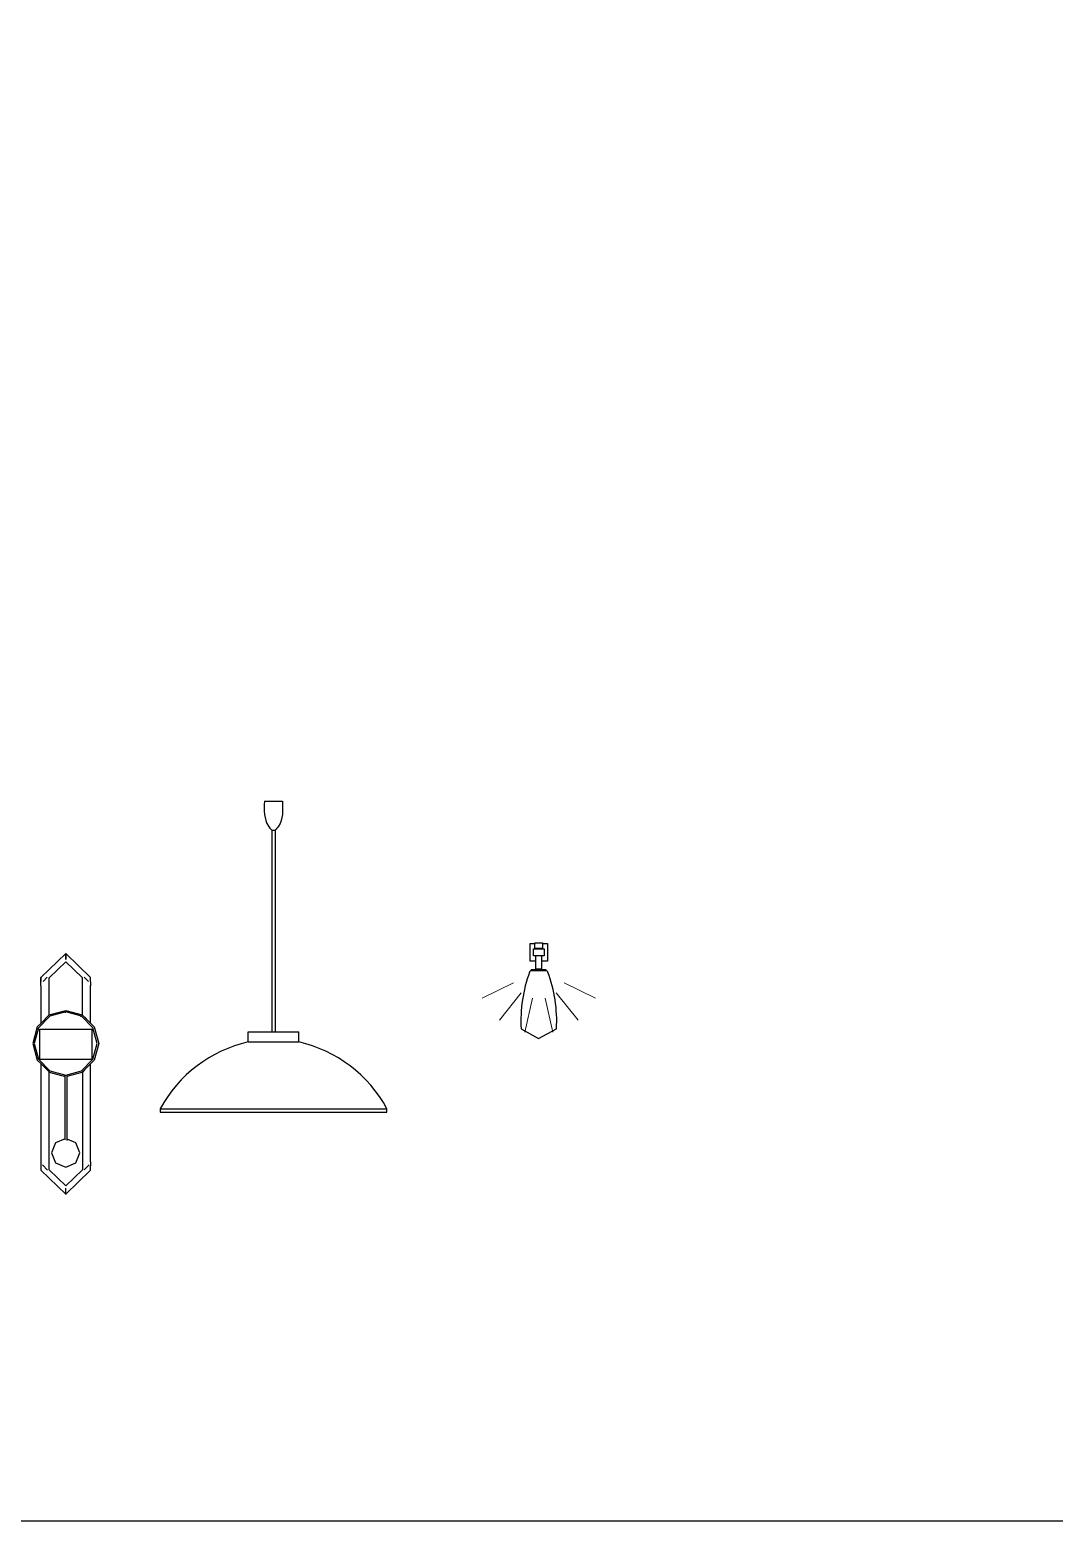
# Model space of a CAD drawing. Header units: millimetres. Extents: x 3103 to 179340, y -10977 to 70536.
# Drawn here: x 109487 to 112414, y 3121 to 7381 of the extents above; entities that cross this region are included whole.
import ezdxf

# ---------------------------------------------------------------- set-up
doc = ezdxf.new("R2010")
doc.units = ezdxf.units.MM
doc.header["$LTSCALE"] = 0.5
doc.linetypes.add('ELGO_LTYPE0', pattern=[0])
doc.layers.add('MEBEL', color=1, linetype='Continuous')
doc.layers.add('Tonkie', color=7, linetype='Continuous', lineweight=0)

# ---------------------------------------------------------------- blocks, each defined once
blk = doc.blocks.new('m_181')
at = {"color": 0, "linetype": 'ELGO_LTYPE0'}
for p, q in [((-70.77236, 619.393958), (0, 687.788858)), ((0, 688.307036), (0.00229, 682.37089)), ((0.267888, 688.047874), (0, 688.307036)), ((0.00229, 682.37089), (0.00229, 682.114066)), ((0.00229, 682.37089), (0.007154, 670.498264)), ((0.536062, 688.307036), (0.267888, 688.047874)), ((0.528908, 670.498264), (0.533582, 682.37089)), ((0.533582, 682.37089), (0.536062, 688.307036)), ((0.533582, 682.37089), (0.533582, 682.114066)), ((0.536062, 687.788858), (0.536062, 688.307036)), ((71.308328, 619.393958), (0.536062, 687.788858)), ((-46.827696, 618.798436), (0.267888, 664.312114)), ((0.267888, 664.312114), (47.096254, 619.056834)), ((-70.782088, 595.648612), (-70.77236, 619.393958)), ((-70.77236, 619.393958), (-70.777224, 607.521284)), ((-64.601612, 607.964648), (-52.752304, 619.933404)), ((-46.827696, 512.676562), (-46.827696, 618.798436)), ((47.096254, 619.056834), (47.096254, 512.94824)), ((53.02105, 620.205058), (64.870264, 608.23635)), ((71.31815, 595.648612), (71.308328, 619.393958)), ((-70.526312, 595.8959), (-70.782088, 595.648612)), ((-70.526312, 489.0746), (-70.526312, 595.8959)), ((70.79506, 489.010752), (70.79506, 596.154106)), ((70.79506, 596.154106), (71.31815, 595.648612)), ((-70.091438, 489.178122), (-47.071932, 512.429894)), ((-46.939754, 512.601746), (0.074006, 525.218738)), ((-46.888064, 512.615622), (-46.827696, 512.676562)), ((0.074006, 520.864642), (-44.897556, 508.795704)), ((-2.45552, 519.928516), (0.074006, 520.864642)), ((-1.901816, 520.13339), (0.074006, 520.643558)), ((0.074006, 525.218738), (47.219278, 512.566412)), ((45.045662, 508.795704), (0.074006, 520.864642)), ((0.074006, 520.864642), (0.074006, 520.607222)), ((47.096254, 512.94824), (58.945656, 500.979484)), ((58.945656, 500.979484), (47.096254, 512.94824)), ((47.219278, 512.566412), (81.731798, 477.999604)), ((-81.58388, 477.999604), (-94.216442, 430.78028)), ((-77.81906, 475.822462), (-89.869212, 430.78028)), ((-70.41416, 489.18692), (-81.58388, 477.999604)), ((-44.897556, 508.795704), (-77.81906, 475.822462)), ((-74.114512, 385.097064), (-74.114512, 471.533598)), ((-74.114512, 471.533598), (74.26243, 471.533598)), ((42.387678, 509.25175), (45.045662, 508.795704)), ((42.969896, 509.151758), (44.935322, 508.604302)), ((45.045662, 508.795704), (44.917108, 508.572854)), ((77.967168, 475.822462), (45.045662, 508.795704)), ((53.02105, 506.963862), (70.79506, 489.010752)), ((74.26243, 471.533598), (74.26243, 385.097064)), ((90.017128, 430.78028), (77.967168, 475.822462)), ((81.731798, 477.999604), (94.364454, 430.78028)), ((-94.216442, 430.78028), (-81.58388, 383.560932)), ((-89.869212, 430.78028), (-77.81906, 385.737886)), ((77.967168, 385.738076), (90.017128, 430.78028)), ((94.364454, 430.78028), (81.731798, 383.560932)), ((-81.58388, 383.560932), (-70.531368, 372.491014)), ((-77.81906, 385.737886), (-44.897556, 352.764644)), ((74.26243, 385.097064), (-74.114512, 385.097064)), ((45.045662, 352.764834), (77.967168, 385.738076)), ((81.731798, 383.560932), (71.188642, 373.000968)), ((-70.64352, 372.60331), (-70.64352, 92.524416)), ((-69.796942, 372.510946), (-47.333144, 349.540438)), ((-47.05696, 348.990238), (-1.81818, 336.849416)), ((-46.944904, 69.621874), (-46.944904, 348.95996)), ((-44.897556, 352.764644), (0.074006, 340.695704)), ((0.074006, 340.695704), (45.045662, 352.764834)), ((4.4343, 337.51172), (47.219278, 348.993934)), ((47.219278, 348.993934), (58.748628, 360.541404)), ((53.526688, 355.201758), (47.602082, 349.143352)), ((47.602082, 349.143352), (47.602082, 69.739062)), ((65.376092, 367.318358), (53.526688, 355.201758)), ((59.580422, 361.391986), (65.376092, 367.318358)), ((65.376092, 367.318358), (70.940018, 373.00762)), ((71.300698, 92.641598), (71.300698, 373.113288)), ((-1.81818, 155.276758), (-1.81818, 339.971878)), ((4.4343, 154.25293), (4.4343, 340.63418)), ((-28.685282, 147.511718), (-40.59782, 118.707422)), ((-1.81818, 158.658008), (-28.685282, 147.511718)), ((28.8332, 147.511914), (4.4343, 157.633984)), ((40.74564, 118.707422), (28.8332, 147.511914)), ((-70.782088, 92.658396), (-70.77236, 68.913282)), ((-70.64352, 92.524416), (-70.782088, 92.658396)), ((-40.59782, 118.707422), (-28.685282, 89.902926)), ((-28.685282, 89.902926), (0.074006, 77.97168)), ((0.074006, 77.97168), (28.8332, 89.902926)), ((28.8332, 89.902926), (40.74564, 118.707422)), ((71.31815, 92.658396), (71.300698, 92.641598)), ((71.308328, 68.913282), (71.31815, 92.658396)), ((-70.77236, 68.913282), (0, 0.518168)), ((-66.37945, 84.13281), (-52.01435, 69.443752)), ((0.267888, 23.994924), (-46.944904, 69.621874)), ((47.602082, 69.739062), (0.267888, 23.994924)), ((0.536062, 0.518168), (71.308328, 68.913282)), ((52.782156, 69.556834), (66.912842, 84.00625)), ((0, 0), (0.00229, 5.936134)), ((0, 0.518168), (0, 0)), ((0, 0), (0.267888, 0.259174)), ((0.00229, 5.936134), (0.007154, 17.808784)), ((0.00229, 5.936134), (0.00229, 6.192972)), ((0.267888, 0.259174), (0.536062, 0)), ((0.536062, 0), (0.528908, 17.808784)), ((0.533582, 5.936134), (0.533582, 6.192972)), ((0.536062, 0), (0.536062, 0.518168))]:
    blk.add_line(p, q, dxfattribs=at)
blk = doc.blocks.new('Лампочка горит')
at = {"layer": 'Tonkie', "linetype": 'Continuous'}
for p, q in [((-72.1, -34.7), (-162.2, -78.1)), ((72.1, -34.7), (162.2, -78.1)), ((-49.9, -62.5), (-112.2, -140.7)), ((-17.8, -78), (-40.1, -175.5)), ((17.8, -78), (40.1, -175.5)), ((49.9, -62.5), (112.2, -140.7))]:
    blk.add_line(p, q, dxfattribs=at)

msp = doc.modelspace()

# ---------------------------------------------------------------- linework, layer by layer
at = {"layer": 'MEBEL'}
for p, q in [((110157.6, 5177.5), (110209.2, 5177.5)), ((110178.5, 5177.5), (110178.5, 5177.5)), ((110188.5, 5177.5), (110188.5, 5177.5)), ((110178.5, 5095), (110178.5, 4519.2)), ((110178.5, 5095), (110188.3, 5095)), ((110188.5, 5095.2), (110188.5, 4519.2)), ((110930.4, 4773), (110952.4, 4773)), ((110930.4, 4758), (110930.4, 4773)), ((110952.4, 4773), (110952.4, 4758)), ((110916.4, 4771), (110930.4, 4771)), ((110916.4, 4721), (110916.4, 4771)), ((110926.4, 4756), (110956.4, 4756)), ((110926.4, 4736), (110926.4, 4756)), ((110956.4, 4736), (110926.4, 4736)), ((110930.4, 4758), (110952.4, 4758)), ((110933.4, 4756), (110933.4, 4758)), ((110933.4, 4698), (110933.4, 4736)), ((110949.4, 4758), (110949.4, 4756)), ((110949.4, 4736), (110949.4, 4698)), ((110952.4, 4771), (110966.4, 4771)), ((110956.4, 4756), (110956.4, 4736)), ((110966.4, 4771), (110966.4, 4721)), ((110933.4, 4721), (110916.4, 4721)), ((110962.9, 4696), (110919.8, 4696)), ((110919.8, 4693), (110919.8, 4696)), ((110962.9, 4693), (110919.8, 4693)), ((110949.4, 4698), (110933.4, 4698)), ((110935.4, 4696), (110935.4, 4698)), ((110947.4, 4698), (110947.4, 4696)), ((110966.4, 4721), (110949.4, 4721)), ((110962.9, 4693), (110962.9, 4696)), ((110111.4, 4519.2), (110255.9, 4519.2)), ((110111.4, 4489.9), (110111.4, 4519.2)), ((110255.9, 4490), (110255.9, 4519.2)), ((110111.4, 4489.9), (110255.9, 4490)), ((109859.7, 4299.2), (110507.6, 4299.3)), ((109859.7, 4299.2), (109860.2, 4289.2)), ((109859.7, 4289.2), (110507.6, 4289.3)), ((110507.6, 4289.3), (110507.6, 4299.3))]:
    msp.add_line(p, q, dxfattribs=at)
msp.add_lwpolyline([(106491.9, 13303.3), (130548.4, 13303.3), (130548.4, 3121), (106491.9, 3121)], close=True, dxfattribs=at)
msp.add_lwpolyline([(110890.8, 4527.4), (110940.4, 4499.8), (110992, 4527.4)], dxfattribs=at)
for centre, radius, start, end in [((111296.2, 4549.4), 406, 159.7884, 183.1067), ((110919.8, 4688), 5, 90, 159.7884), ((110962.9, 4688), 5, 20.2116, 90), ((110586.6, 4549.4), 406, 356.8933, 20.2116), ((110197.5, 4114.9), 384.8, 102.9251, 151.384), ((110169.9, 4114.9), 384.8, 28.6272, 77.0861)]:
    msp.add_arc(centre, radius, start, end, dxfattribs=at)
for points in [[(110157.6, 5177.5), (110168.9, 5106.7), (110178.5, 5095)], [(110209.2, 5177.5), (110197.9, 5106.7), (110188.3, 5095)]]:
    msp.add_spline(points, degree=3, dxfattribs=at)

# ---------------------------------------------------------------- block references
for name, p in [('m_181', (109589.9, 4054.6)), ('Лампочка горит', (110941.4, 4693))]:
    msp.add_blockref(name, p, dxfattribs=at)

doc.saveas('drawing.dxf')
